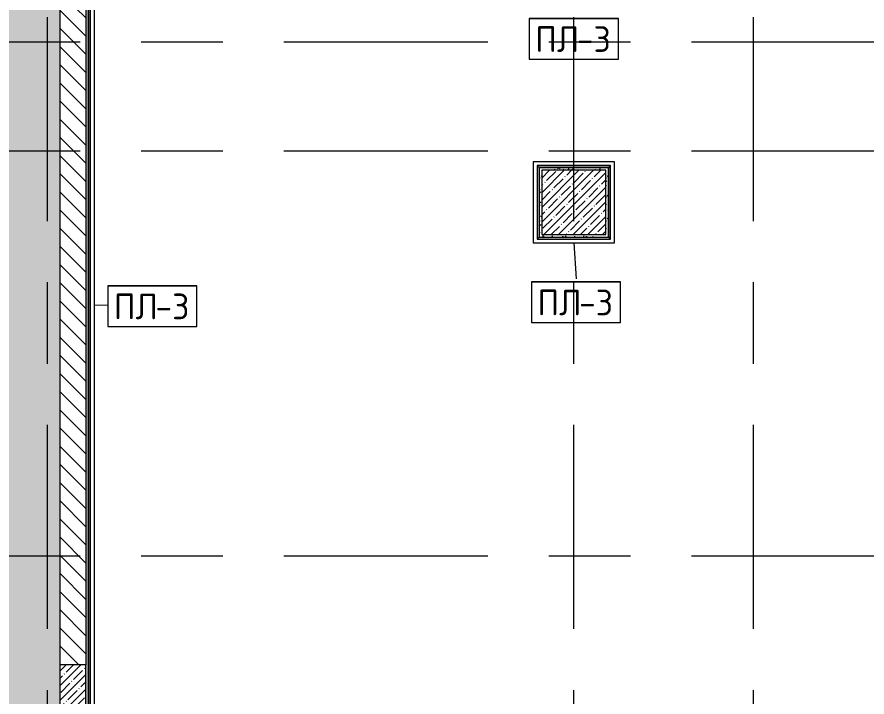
# Model space of a CAD drawing. Header units: millimetres. Extents: x 35316 to 242799, y -8553 to 29000.
# Drawn here: x 66224 to 72843, y 17050 to 22343 of the extents above; entities that cross this region are included whole.
import ezdxf

# ---------------------------------------------------------------- set-up
doc = ezdxf.new("R2010")
doc.units = ezdxf.units.MM
doc.linetypes.add('Осевая', pattern=[3175, 635, -476.25, 1587.5, -476.25])
for name, color, linetype, lineweight in [('A-DETL', 7, 'Continuous', 9), ('A-GENM-IDEN', 7, 'Continuous', 9), ('A-WALL', 7, 'Continuous', 9), ('I-WALL', 7, 'Continuous', 9), ('S-COLS', 7, 'Continuous', 9), ('Оси-2', 7, 'Осевая', 9)]:
    doc.layers.add(name, color=color, linetype=linetype, lineweight=lineweight)
for name, color, linetype, lineweight, true_color in [('A-DETL-GENF-1', 7, 'Continuous', 9, 0xd4d4d4), ('A-GENM-1', 7, 'Continuous', 9, 0x004000), ('A-WALL-1', 9, 'Continuous', 9, 0x808080), ('A-WALL-FNSH-1', 9, 'Continuous', 9, 0x808080), ('I-WALL-2', 9, 'Continuous', 9, 0x808080), ('S-COLS-1', 9, 'Continuous', 9, 0x808080)]:
    doc.layers.add(name, color=color, linetype=linetype, lineweight=lineweight, true_color=true_color)
doc.styles.add('GOST Common_1', font='GOST_Common.ttf', dxfattribs={"height": 200})
pattern_1 = [(0, (0, 0), (121.92, 30.48), [10.058, -81.382, 10.058, -81.382, -487.68]), (0, (0, 0), (121.92, 30.48), [-182.88, 10.058, -172.822, 10.058, -81.382, -213.36]), (0, (0, 0), (121.92, 30.48), [-457.2, 10.058, -50.902, 10.058, -142.342]), (120, (45.72, 15.24), (-87.356454, 90.345817), [10.058, -81.382, 10.058, -81.382, -487.68]), (120, (45.72, 15.24), (-87.356454, 90.345817), [-182.88, 10.058, -172.822, 10.058, -81.382, -213.36]), (120, (45.72, 15.24), (-87.356454, 90.345817), [-457.2, 10.058, -50.902, 10.058, -142.342]), (240, (60.96, 76.2), (-34.563546, -120.825817), [10.058, -81.382, 10.058, -81.382, -487.68]), (240, (60.96, 76.2), (-34.563546, -120.825817), [-182.88, 10.058, -172.822, 10.058, -81.382, -213.36]), (240, (60.96, 76.2), (-34.563546, -120.825817), [-457.2, 10.058, -50.902, 10.058, -142.342])]

# ---------------------------------------------------------------- blocks, each defined once
blk = doc.blocks.new('BSC_Колонна _Прямоугольная - 600х600-V14-План раскладки напольных покрытий 3 этажа в осях 12-23')
at = {"layer": 'S-COLS'}
h = blk.add_hatch(dxfattribs=at)
h.set_pattern_fill('FP_16', color=256, style=0, pattern_type=2)
h.set_pattern_definition([(45, (-66460, -17000), (-57.02463, 57.02463), []), (45, (-66402.975, -17000), (-57.02463, 57.02463), [100.806, -20.161, 3.353, -16.808])])
h.paths.add_polyline_path([(100, -300), (300, -300), (300, 300), (100, 300)])
at = {"layer": 'S-COLS-1'}
for p, q in [((300, 300), (100, 300)), ((300, -300), (300, 300)), ((100, -300), (300, -300))]:
    blk.add_line(p, q, dxfattribs=at)
blk = doc.blocks.new('BSC_Колонна _Прямоугольная - 500х500-V33-План раскладки напольных покрытий 3 этажа в осях 12-23')
at = {"layer": 'S-COLS'}
h = blk.add_hatch(dxfattribs=at)
h.set_pattern_fill('FP_42', color=256, style=0, pattern_type=2)
h.set_pattern_definition([(45, (-70560, -20900), (-57.02463, 57.02463), []), (45, (-70502.975, -20900), (-57.02463, 57.02463), [100.806, -20.161, 3.353, -16.808])])
h.paths.add_polyline_path([(-250, -250), (250, -250), (250, 250), (-250, 250)])
at = {"layer": 'S-COLS-1'}
for p, q in [((250, 250), (-250, 250)), ((-250, 250), (-250, -250)), ((250, -250), (250, 250)), ((-250, -250), (250, -250))]:
    blk.add_line(p, q, dxfattribs=at)
blk = doc.blocks.new('Плинтус - Плинтус темный _ст_школа_-V50-План раскладки напольных покрытий 3 этажа в осях 12-23')
at = {"layer": 'A-GENM-1'}
blk.add_line((-45, -45), (587, -45), dxfattribs=at)
blk = doc.blocks.new('Плинтус - Плинтус темный _ст_школа_-V51-План раскладки напольных покрытий 3 этажа в осях 12-23')
at = {"layer": 'A-GENM-1'}
blk.add_hatch(color=256, dxfattribs=at).paths.add_polyline_path([(-15, -15), (557, -15), (542, 0), (0, 0)])
for p, q in [((-45, -45), (587, -45)), ((-15, -15), (557, -15)), ((0, 0), (542, 0)), ((557, -15), (542, 0))]:
    blk.add_line(p, q, dxfattribs=at)
blk = doc.blocks.new('Плинтус - Плинтус темный _ст_школа_-32859004-План раскладки напольных покрытий 3 этажа в осях 12-23')
at = {"layer": 'A-GENM-1'}
blk.add_hatch(color=256, dxfattribs=at).paths.add_polyline_path([(-15, -15), (557, -15), (542, 0), (0, 0)])
for p, q in [((-45, -45), (587, -45)), ((0, 0), (-15, -15)), ((-15, -15), (557, -15)), ((0, 0), (542, 0)), ((557, -15), (542, 0))]:
    blk.add_line(p, q, dxfattribs=at)
blk = doc.blocks.new('Плинтус - Плинтус темный _ст_школа_-V52-План раскладки напольных покрытий 3 этажа в осях 12-23')
at = {"layer": 'A-GENM-1'}
blk.add_hatch(color=256, dxfattribs=at).paths.add_polyline_path([(542, 0), (0, 0), (-15, -15), (557, -15)])
for p, q in [((-45, -45), (587, -45)), ((0, 0), (-15, -15)), ((-15, -15), (557, -15)), ((0, 0), (542, 0))]:
    blk.add_line(p, q, dxfattribs=at)
blk = doc.blocks.new('Плинтус - Плинтус темный _ст_школа_-33434823-План раскладки напольных покрытий 3 этажа в осях 12-23')
at = {"layer": 'A-GENM-1'}
blk.add_hatch(color=256, dxfattribs=at).paths.add_polyline_path([(0, 0), (15, -15), (12959, -15), (12960, 0), (7635.8, 0)])
for p, q in [((0, 0), (12960, 0)), ((15, -15), (12959, -15)), ((45, -45), (12959, -45))]:
    blk.add_line(p, q, dxfattribs=at)
blk = doc.blocks.new('Mark Reiling - Mark Reiling-26174330-План раскладки напольных покрытий 3 этажа в осях 12-23')
at = {"layer": 'A-GENM-IDEN'}
for p, q in [((-3.47, 1.49), (-3.47, -1.663)), ((-3.47, 1.49), (3.47, 1.49)), ((3.47, 1.49), (-3.47, 1.49)), ((-3.47, 1.49), (-3.47, -1.663)), ((3.47, -1.663), (3.47, 1.49)), ((3.47, -1.663), (3.47, 1.49)), ((-3.47, -1.663), (3.47, -1.663)), ((-3.47, -1.663), (3.47, -1.663))]:
    blk.add_line(p, q, dxfattribs=at)

msp = doc.modelspace()

# ---------------------------------------------------------------- hatches: boundary and pattern name
at = {"layer": 'A-DETL-GENF-1'}
h = msp.add_hatch(color=256, dxfattribs=at)
h.paths.add_polyline_path([(84829.7, -258), (84829.7, 3300), (75858, 3300), (75858, -258), (79628.4, -258)])
h.paths.add_polyline_path([(66340.3, 11900), (66560, 11900), (66560, 27358), (41910, 27358), (41910, 23858), (38510, 23858), (38510, 23799.7), (38602.7, 23799.7), (38602.7, 15358), (42380, 15358), (42380, 11900), (64863.8, 11900)])
at = {"layer": 'I-WALL'}
h = msp.add_hatch(dxfattribs=at)
h.set_pattern_fill('FP_22', color=256, style=0, pattern_type=2)
h.set_pattern_definition([(135, (0, 0), (-70.71068, -70.71068), [])])
h.paths.add_polyline_path([(66560, 12320), (66760, 12320), (66760, 16700), (66560, 16700), (66560, 12815.3)])
h.paths.add_polyline_path([(66760, 17300), (66760, 26500), (66560, 26500), (66560, 17300), (66702.9, 17300)])
at = {"layer": 'I-WALL-2'}
h = msp.add_hatch(dxfattribs=at)
h.set_pattern_fill('FP_70', color=256, style=0, pattern_type=2)
h.set_pattern_definition(pattern_1)
h.paths.add_polyline_path([(66780, 13620), (66780, 26900), (66760, 26900), (66760, 13620)])
h = msp.add_hatch(dxfattribs=at)
h.set_pattern_fill('FP_70', color=256, style=0, pattern_type=2)
h.set_pattern_definition(pattern_1)
h.paths.add_polyline_path([(70830, 21150), (70830, 21170), (70290, 21170), (70290, 21150), (70810, 21150)])
h = msp.add_hatch(dxfattribs=at)
h.set_pattern_fill('FP_70', color=256, style=0, pattern_type=2)
h.set_pattern_definition(pattern_1)
h.paths.add_polyline_path([(70310, 20630), (70310, 21150), (70290, 21150), (70290, 20630)])
h = msp.add_hatch(dxfattribs=at)
h.set_pattern_fill('FP_70', color=256, style=0, pattern_type=2)
h.set_pattern_definition(pattern_1)
h.paths.add_polyline_path([(70810, 20650), (70830, 20650), (70830, 21150), (70810, 21150)])
h = msp.add_hatch(dxfattribs=at)
h.set_pattern_fill('FP_70', color=256, style=0, pattern_type=2)
h.set_pattern_definition(pattern_1)
h.paths.add_polyline_path([(70830, 20630), (70830, 20650), (70310, 20650), (70310, 20630), (70810, 20630)])

# ---------------------------------------------------------------- linework, layer by layer
at = {"layer": 'A-DETL'}
msp.add_line((66560, 11900), (66560, 27358), dxfattribs=at)
at = {"layer": 'A-GENM-IDEN'}
for p, q in [((70560, 20584), (70576.9, 20305.2)), ((66826, 20101), (66931.3, 20102.5))]:
    msp.add_line(p, q, dxfattribs=at)
at = {"layer": 'A-WALL'}
msp.add_line((66760, 27100), (66760, 17300), dxfattribs=at)
at = {"layer": 'A-WALL-1'}
for p, q in [((70830, 21170), (70290, 21170)), ((70290, 21170), (70290, 20630)), ((70830, 20630), (70830, 21170)), ((70290, 20630), (70830, 20630))]:
    msp.add_line(p, q, dxfattribs=at)
at = {"layer": 'A-WALL-FNSH-1'}
for p, q in [((66780, 26900), (66780, 13621)), ((66781, 13621), (66781, 26879)), ((70831, 21171), (70289, 21171)), ((70289, 21171), (70289, 20629)), ((70831, 20629), (70831, 21171)), ((70289, 20629), (70831, 20629))]:
    msp.add_line(p, q, dxfattribs=at)
at = {"layer": 'Оси-2'}
for p, q in [((66460, 593.7), (66460, 24898.1)), ((70560, 593.7), (70560, 24898.1)), ((71960, 593.7), (71960, 24898.1)), ((38615.9, 22150), (82179.5, 22150)), ((38615.9, 21300), (82179.5, 21300)), ((38615.9, 18150), (82179.5, 18150))]:
    msp.add_line(p, q, dxfattribs=at)

# ---------------------------------------------------------------- block references
at = {"layer": 'A-GENM-1'}
for name, p, rotation in [('Плинтус - Плинтус темный _ст_школа_-33434823-План раскладки напольных покрытий 3 этажа в осях 12-23', (66781, 13621), 90), ('Плинтус - Плинтус темный _ст_школа_-V50-План раскладки напольных покрытий 3 этажа в осях 12-23', (70289, 21171), 270), ('Плинтус - Плинтус темный _ст_школа_-V52-План раскладки напольных покрытий 3 этажа в осях 12-23', (70831, 21171), 180), ('Плинтус - Плинтус темный _ст_школа_-32859004-План раскладки напольных покрытий 3 этажа в осях 12-23', (70289, 21171), 270), ('Плинтус - Плинтус темный _ст_школа_-32859004-План раскладки напольных покрытий 3 этажа в осях 12-23', (70831, 20629), 90)]:
    msp.add_blockref(name, p, dxfattribs=dict(at, rotation=rotation))
msp.add_blockref('Плинтус - Плинтус темный _ст_школа_-V51-План раскладки напольных покрытий 3 этажа в осях 12-23', (70289, 20629), dxfattribs=at)
at = {"layer": 'A-GENM-IDEN', "xscale": 99.99999999999993, "yscale": 99.99999999999993, "zscale": 99.99999999999993}
for p in [(70560, 22181.7), (70576.9, 20131.7), (67278.3, 20101)]:
    msp.add_blockref('Mark Reiling - Mark Reiling-26174330-План раскладки напольных покрытий 3 этажа в осях 12-23', p, dxfattribs=at)
at = {"layer": 'S-COLS'}
for name, p in [('BSC_Колонна _Прямоугольная - 500х500-V33-План раскладки напольных покрытий 3 этажа в осях 12-23', (70560, 20900)), ('BSC_Колонна _Прямоугольная - 600х600-V14-План раскладки напольных покрытий 3 этажа в осях 12-23', (66460, 17000))]:
    msp.add_blockref(name, p, dxfattribs=at)

# ---------------------------------------------------------------- texts
at = {"layer": 'A-GENM-IDEN', "char_height": 200, "attachment_point": 1, "style": 'GOST Common_1'}
for s, insert, width in [('ПЛ', (70259.4, 22270.8), 392.827), ('-3', (70583.5, 22270.8), 344.726), ('ПЛ', (66977.7, 20190.1), 392.827), ('-3', (67301.8, 20190.1), 344.726), ('ПЛ', (70276.3, 20220.8), 392.827), ('-3', (70600.4, 20220.8), 344.726)]:
    msp.add_mtext(s, dxfattribs=dict(at, insert=insert, width=width))

doc.saveas('drawing.dxf')
